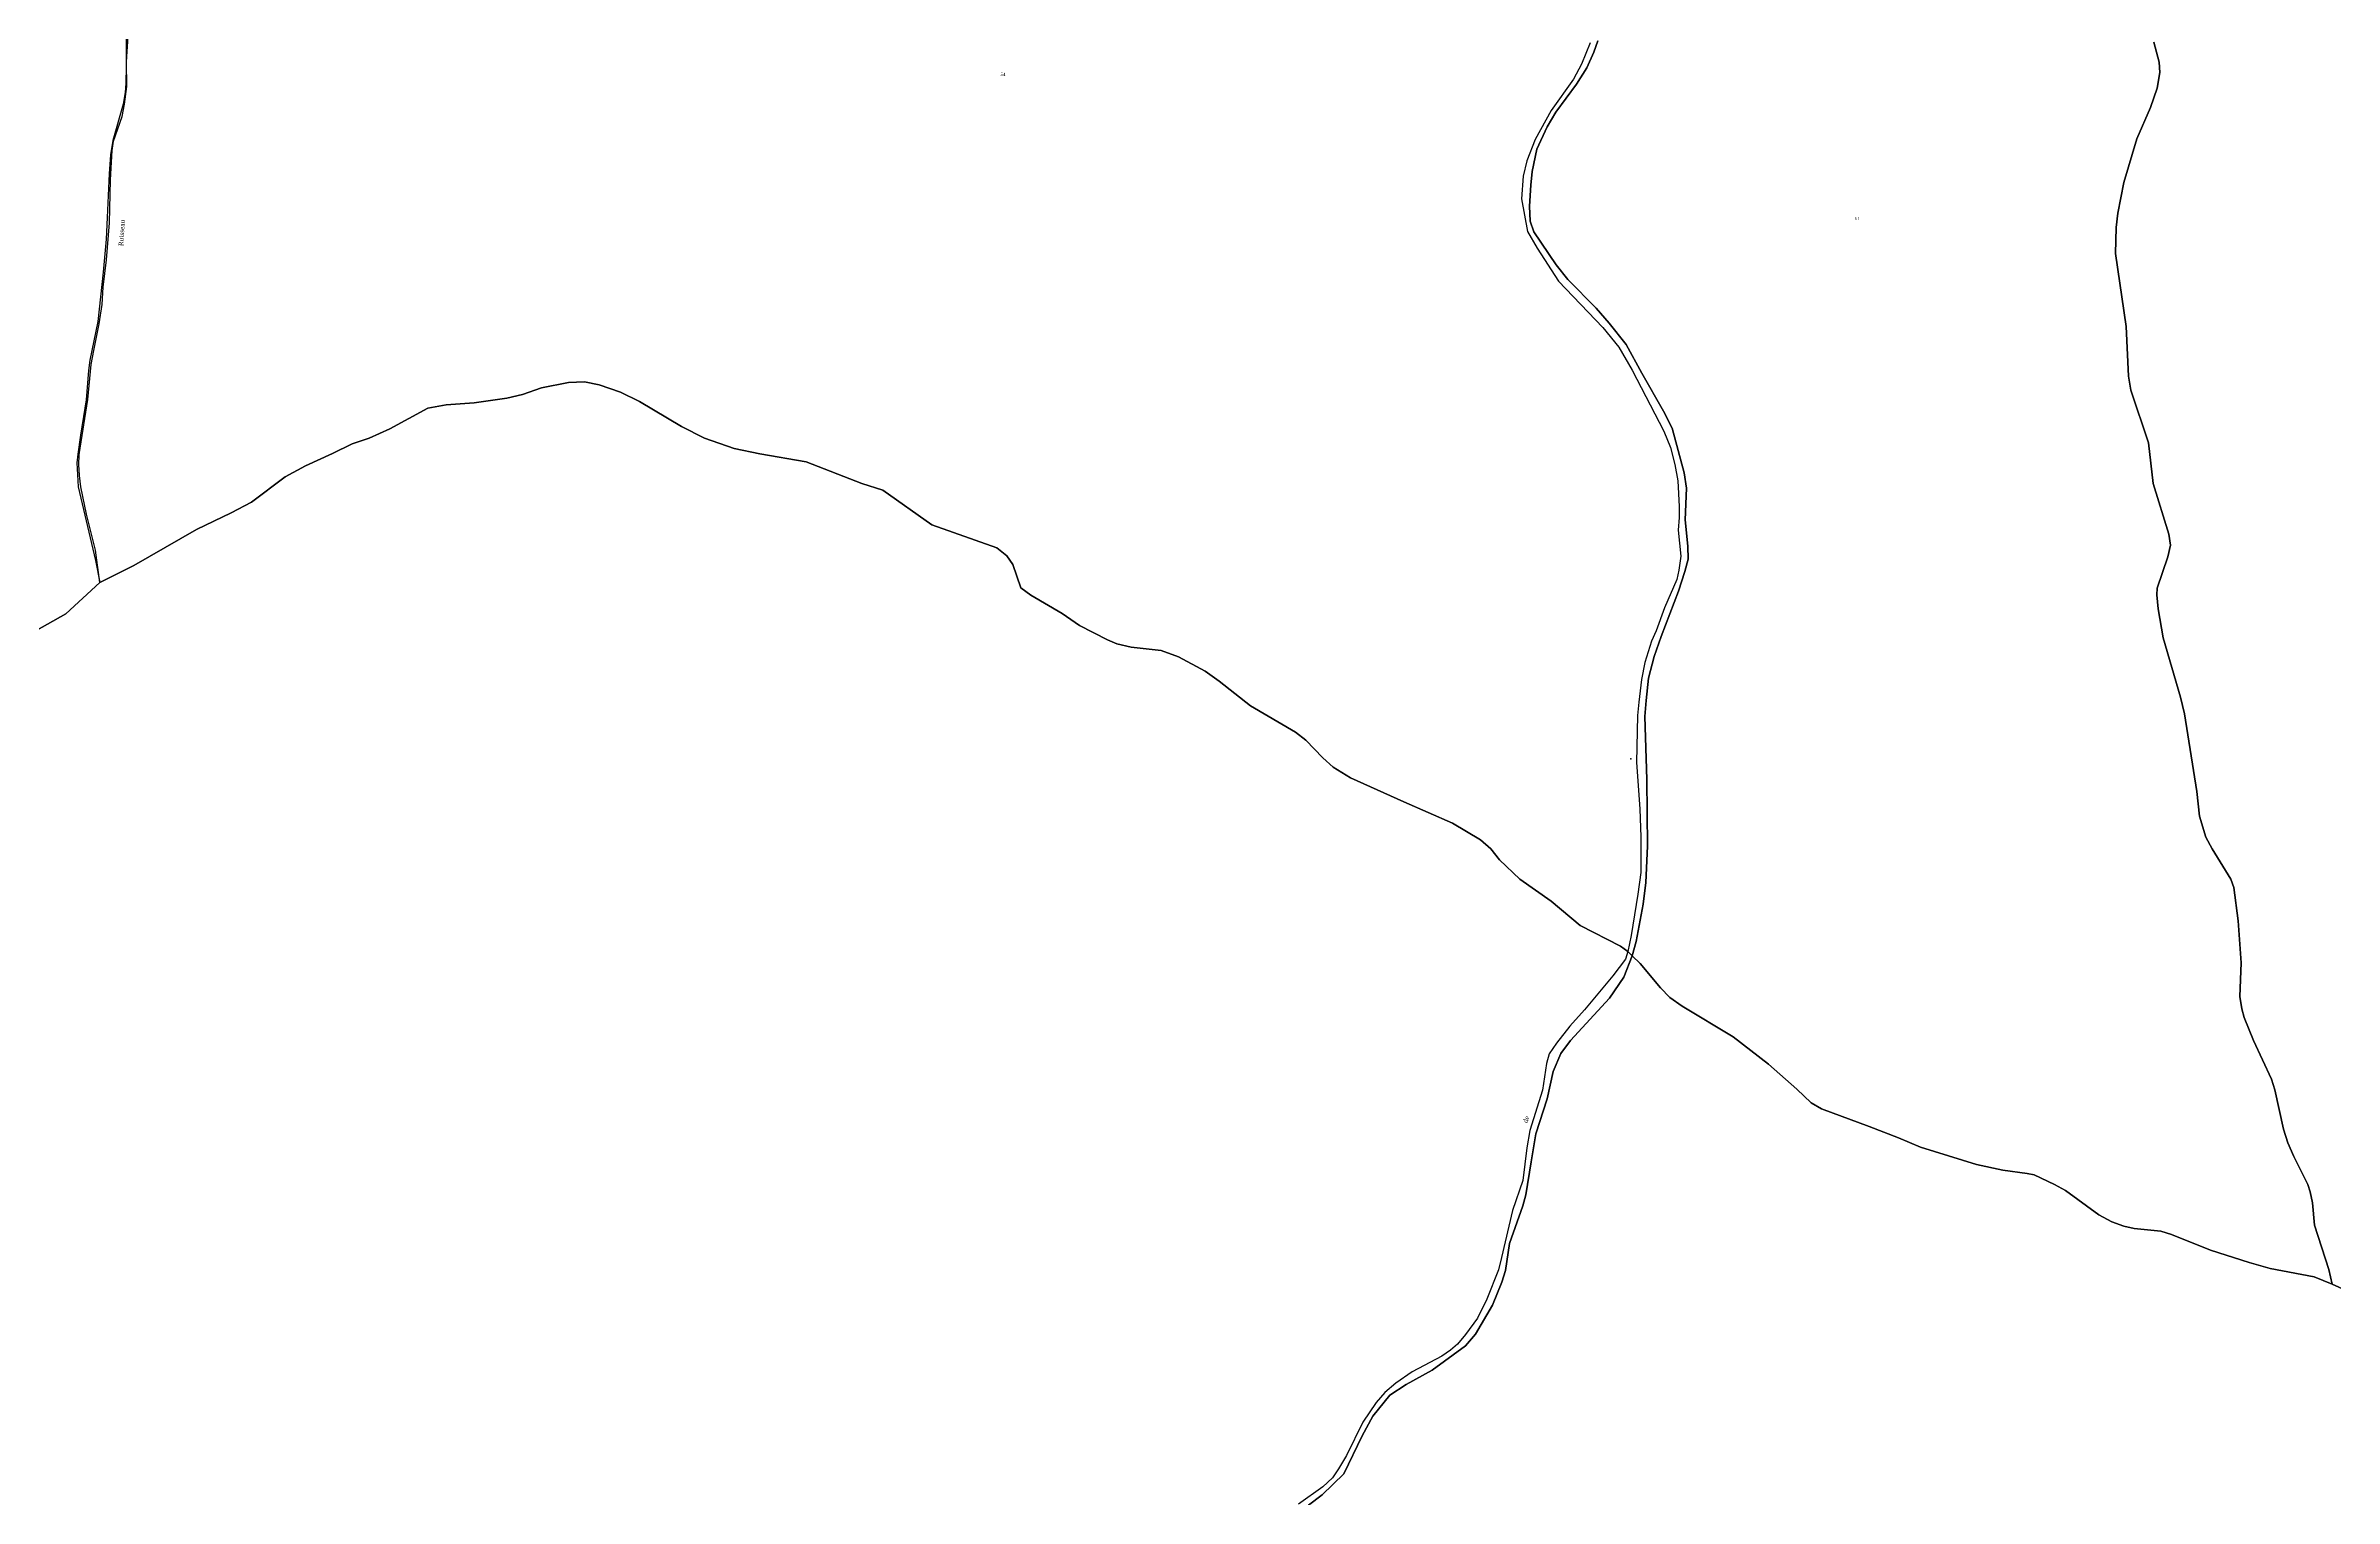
# Model space of a CAD drawing. Extents: x 1197506 to 1206978, y 6141540 to 6151741.
# Drawn here: x 1201665 to 1203104, y 6143733 to 6144646 of the extents above; entities that cross this region are included whole.
import ezdxf

# ---------------------------------------------------------------- set-up
doc = ezdxf.new("R2010")
doc.units = 0
doc.linetypes.add('CONTINU', pattern=[0])
doc.layers.get('0').update_dxf_attribs({"linetype": 'CONTINU'})
for name, color, linetype in [('1FLECHEFL', 7, 'CONTINU'), ('1LIEUDIT', 7, 'CONTINU'), ('1PARCELLE', 7, 'CONTINU'), ('1SUBDSECT', 7, 'CONTINU'), ('1TRONFLUV', 7, 'CONTINU'), ('3PARCELLETEX', 7, 'CONTINU'), ('3TRONFLUVTEX', 7, 'CONTINU')]:
    doc.layers.add(name, color=color, linetype=linetype)
doc.styles.get("Standard").update_dxf_attribs({"font": 'Times New Roman'})

# ---------------------------------------------------------------- blocks, each defined once
blk = doc.blocks.new('FLECHRU1')
blk.add_point((0, 0))

msp = doc.modelspace()

# ---------------------------------------------------------------- linework, layer by layer
at = {"layer": '1LIEUDIT'}
for points in [[(1201715.18, 6144652.39), (1201715.25, 6144632.92), (1201715.17, 6144622.7), (1201714.62, 6144616.87), (1201713.35, 6144609.52), (1201706.89, 6144586.61), (1201705.46, 6144577.6), (1201704.6, 6144565.89), (1201703.41, 6144538.12), (1201702.7, 6144524.51), (1201700.72, 6144503.87), (1201697.42, 6144472.85), (1201692.44, 6144448.56), (1201691.63, 6144442.06), (1201690.04, 6144423.48), (1201686.45, 6144401.33), (1201684.82, 6144389.37), (1201684.22, 6144383.9), (1201685.02, 6144368.9), (1201696.05, 6144322.51), (1201698.66, 6144308.73), (1201720.01, 6144319.26), (1201759.46, 6144341.94), (1201781.42, 6144352.52), (1201794.03, 6144359.14), (1201815.32, 6144375.08), (1201828.03, 6144382.02), (1201845.14, 6144389.85), (1201857.52, 6144395.86), (1201868.18, 6144399.48), (1201881.08, 6144405.32), (1201905.03, 6144418.21), (1201916.61, 6144420.32), (1201934.13, 6144421.64), (1201954.68, 6144424.67), (1201964.52, 6144426.92), (1201976.53, 6144430.99), (1201993.5, 6144434.53), (1202003.68, 6144434.79), (1202012.84, 6144433.05), (1202026.24, 6144428.42), (1202038.22, 6144422.56), (1202064.62, 6144406.78), (1202079.17, 6144399.39), (1202097.64, 6144392.99), (1202113.92, 6144389.65), (1202142.96, 6144384.57), (1202178.03, 6144370.87), (1202191.14, 6144366.74), (1202222.02, 6144344.96), (1202262.95, 6144330.51), (1202269.26, 6144325.54), (1202272.93, 6144320.01), (1202277.96, 6144305.41), (1202284.36, 6144300.62), (1202304, 6144289.09), (1202315.02, 6144281.59), (1202332.56, 6144272.71), (1202338.52, 6144270.07), (1202347.54, 6144268.05), (1202366.4, 6144265.93), (1202377.14, 6144261.89), (1202394.04, 6144252.97), (1202402.77, 6144246.69), (1202422.54, 6144231.03), (1202450.77, 6144214.52), (1202457.27, 6144209.47), (1202468.11, 6144198.36), (1202474.5, 6144192.63), (1202485.43, 6144185.87), (1202519.02, 6144170.71), (1202549.67, 6144157.36), (1202567.16, 6144146.79), (1202573.78, 6144141.26), (1202579.17, 6144134.17), (1202591.96, 6144122.03), (1202611.74, 6144108.28), (1202629.82, 6144093.03), (1202655.15, 6144080.06), (1202659.93, 6144076.7), (1202662.67, 6144073.84), (1202665.1, 6144082.79), (1202669.59, 6144106.31), (1202671.12, 6144119.97), (1202672.28, 6144142.75), (1202671.86, 6144184.75), (1202670.48, 6144224.47), (1202671.33, 6144234.39), (1202672.89, 6144248.4), (1202676.53, 6144262.15), (1202680.91, 6144274.8), (1202691.66, 6144303.17), (1202695.81, 6144315.61), (1202697.75, 6144323.29), (1202697.54, 6144331.47), (1202695.92, 6144348.01), (1202696.76, 6144367.93), (1202695.25, 6144377.72), (1202687.66, 6144405.7), (1202682.28, 6144416.46), (1202668.7, 6144440.33), (1202658.86, 6144458.38), (1202648.16, 6144471.86), (1202640, 6144481.21), (1202622.18, 6144499.17), (1202614.72, 6144508.49), (1202600.65, 6144529.22), (1202598.45, 6144535.83), (1202598.11, 6144545.37), (1202598.79, 6144558.52), (1202599.66, 6144567.15), (1202602.66, 6144581.2), (1202609.22, 6144595.27), (1202614.56, 6144604.55), (1202627.54, 6144622.13), (1202634.01, 6144632.35), (1202638.53, 6144642.13), (1202640.9, 6144649.33)], [(1202640.9, 6144649.33), (1202638.53, 6144642.13), (1202634.01, 6144632.35), (1202627.54, 6144622.13), (1202614.56, 6144604.55), (1202609.22, 6144595.27), (1202602.66, 6144581.2), (1202599.66, 6144567.15), (1202598.79, 6144558.52), (1202598.11, 6144545.37), (1202598.45, 6144535.83), (1202600.65, 6144529.22), (1202614.72, 6144508.49), (1202622.18, 6144499.17), (1202640, 6144481.21), (1202648.16, 6144471.86), (1202658.86, 6144458.38), (1202668.7, 6144440.33), (1202682.28, 6144416.46), (1202687.66, 6144405.7), (1202695.25, 6144377.72), (1202696.76, 6144367.93), (1202695.92, 6144348.01), (1202697.54, 6144331.47), (1202697.75, 6144323.29), (1202695.81, 6144315.61), (1202691.66, 6144303.17), (1202680.91, 6144274.8), (1202676.53, 6144262.15), (1202672.89, 6144248.4), (1202671.33, 6144234.39), (1202670.48, 6144224.47), (1202671.86, 6144184.75), (1202672.28, 6144142.75), (1202671.12, 6144119.97), (1202669.59, 6144106.31), (1202665.1, 6144082.79), (1202662.67, 6144073.84), (1202667.53, 6144069.05), (1202680.36, 6144053.66), (1202686.29, 6144047.76), (1202693.99, 6144042.27), (1202726.12, 6144022.9), (1202748.27, 6144005.72), (1202766.24, 6143989.99), (1202775.19, 6143981.5), (1202781.68, 6143977.57), (1202811.58, 6143966.54), (1202830.02, 6143959.41), (1202844.06, 6143953.55), (1202879.21, 6143942.73), (1202895.75, 6143939.03), (1202911, 6143937.03), (1202915.45, 6143936.05), (1202928.2, 6143930.11), (1202935.17, 6143926.32), (1202956.14, 6143911.1), (1202964.4, 6143906.53), (1202971.76, 6143903.79), (1202978.36, 6143902.39), (1202995.13, 6143900.65), (1203001.85, 6143898.53), (1203026.31, 6143888.72), (1203050.76, 6143880.92), (1203063.91, 6143877.35), (1203091.54, 6143872.09), (1203102.81, 6143867.47), (1203117.76, 6143860.7)], [(1201650.89, 6144274.13), (1201677.41, 6144288.94), (1201698.66, 6144308.73), (1201720.01, 6144319.26), (1201759.46, 6144341.94), (1201781.42, 6144352.52), (1201794.03, 6144359.14), (1201815.32, 6144375.08), (1201828.03, 6144382.02), (1201845.14, 6144389.85), (1201857.52, 6144395.86), (1201868.18, 6144399.48), (1201881.08, 6144405.32), (1201905.03, 6144418.21), (1201916.61, 6144420.32), (1201934.13, 6144421.64), (1201954.68, 6144424.67), (1201964.52, 6144426.92), (1201976.53, 6144430.99), (1201993.5, 6144434.53), (1202003.68, 6144434.79), (1202012.84, 6144433.05), (1202026.24, 6144428.42), (1202038.22, 6144422.56), (1202064.62, 6144406.78), (1202079.17, 6144399.39), (1202097.64, 6144392.99), (1202113.92, 6144389.65), (1202142.96, 6144384.57), (1202178.03, 6144370.87), (1202191.14, 6144366.74), (1202222.02, 6144344.96), (1202262.95, 6144330.51), (1202269.26, 6144325.54), (1202272.93, 6144320.01), (1202277.96, 6144305.41), (1202284.36, 6144300.62), (1202304, 6144289.09), (1202315.02, 6144281.59), (1202332.56, 6144272.71), (1202338.52, 6144270.07), (1202347.54, 6144268.05), (1202366.4, 6144265.93), (1202377.14, 6144261.89), (1202394.04, 6144252.97), (1202402.77, 6144246.69), (1202422.54, 6144231.03), (1202450.77, 6144214.52), (1202457.27, 6144209.47), (1202468.11, 6144198.36), (1202474.5, 6144192.63), (1202485.43, 6144185.87), (1202519.02, 6144170.71), (1202549.67, 6144157.36), (1202567.16, 6144146.79), (1202573.78, 6144141.26), (1202579.17, 6144134.17), (1202591.96, 6144122.03), (1202611.74, 6144108.28), (1202629.82, 6144093.03), (1202655.15, 6144080.06), (1202659.93, 6144076.7), (1202662.67, 6144073.84), (1202657.26, 6144060.41), (1202648.28, 6144047.2), (1202623.75, 6144020.61), (1202617.69, 6144012.47), (1202612.95, 6144001.04), (1202609.12, 6143983.86), (1202602.08, 6143961.88), (1202599.06, 6143944.24), (1202595.62, 6143923.67), (1202593.81, 6143916.76), (1202585.51, 6143892.87), (1202582.87, 6143876.01), (1202580.67, 6143868.6), (1202574.68, 6143854.29), (1202564.13, 6143836.04), (1202557.76, 6143828.53), (1202536.73, 6143813.41), (1202520.4, 6143804.29), (1202510.13, 6143797.64), (1202499.55, 6143784.38), (1202492.71, 6143771.91), (1202481.31, 6143748.08), (1202467.6, 6143734.93), (1202458.91, 6143728.38)], [(1203117.76, 6143860.7), (1203102.81, 6143867.47), (1203091.54, 6143872.09), (1203063.91, 6143877.35), (1203050.76, 6143880.92), (1203026.31, 6143888.72), (1203001.85, 6143898.53), (1202995.13, 6143900.65), (1202978.36, 6143902.39), (1202971.76, 6143903.79), (1202964.4, 6143906.53), (1202956.14, 6143911.1), (1202935.17, 6143926.32), (1202928.2, 6143930.11), (1202915.45, 6143936.05), (1202911, 6143937.03), (1202895.75, 6143939.03), (1202879.21, 6143942.73), (1202844.06, 6143953.55), (1202830.02, 6143959.41), (1202811.58, 6143966.54), (1202781.68, 6143977.57), (1202775.19, 6143981.5), (1202766.24, 6143989.99), (1202748.27, 6144005.72), (1202726.12, 6144022.9), (1202693.99, 6144042.27), (1202686.29, 6144047.76), (1202680.36, 6144053.66), (1202667.53, 6144069.05), (1202662.67, 6144073.84), (1202657.26, 6144060.41), (1202648.28, 6144047.2), (1202623.75, 6144020.61), (1202617.69, 6144012.47), (1202612.95, 6144001.04), (1202609.12, 6143983.86), (1202602.08, 6143961.88), (1202599.06, 6143944.24), (1202595.62, 6143923.67), (1202593.81, 6143916.76), (1202585.51, 6143892.87), (1202582.87, 6143876.01), (1202580.67, 6143868.6), (1202574.68, 6143854.29), (1202564.13, 6143836.04), (1202557.76, 6143828.53), (1202536.73, 6143813.41), (1202520.4, 6143804.29), (1202510.13, 6143797.64), (1202499.55, 6143784.38), (1202492.71, 6143771.91), (1202481.31, 6143748.08), (1202467.6, 6143734.93), (1202458.91, 6143728.38)]]:
    msp.add_lwpolyline(points, dxfattribs=at)
at = {"layer": '1PARCELLE'}
for points in [[(1202636.14, 6144647.97), (1202630.65, 6144634.55), (1202625.64, 6144625.29), (1202611.7, 6144605.46), (1202601.52, 6144587.23), (1202596.25, 6144573.82), (1202594.11, 6144564.18), (1202593.04, 6144549.96), (1202596.73, 6144529.41), (1202602.79, 6144518.94), (1202616.21, 6144498.23), (1202644.1, 6144468.98), (1202654.27, 6144456.66), (1202662.67, 6144442.26), (1202682.53, 6144403.86), (1202686.71, 6144393.48), (1202689.52, 6144382.85), (1202691.3, 6144372.56), (1202692.19, 6144356.54), (1202692.16, 6144349.62), (1202691.44, 6144341.55), (1202693.15, 6144325.31), (1202692.04, 6144316.33), (1202690.63, 6144310.61), (1202683.02, 6144292.75), (1202677.73, 6144278.19), (1202674.67, 6144271.72), (1202670.56, 6144258.27), (1202668.36, 6144247.73), (1202666.72, 6144233.35), (1202665.98, 6144224.96), (1202665.34, 6144195.44), (1202667.48, 6144166.27), (1202668.04, 6144148.44), (1202668.07, 6144126.23), (1202666.11, 6144112.59), (1202661.92, 6144086.72), (1202659.93, 6144076.7), (1202655.15, 6144080.06), (1202629.82, 6144093.03), (1202611.74, 6144108.28), (1202591.96, 6144122.03), (1202579.17, 6144134.17), (1202573.78, 6144141.26), (1202567.16, 6144146.79), (1202549.67, 6144157.36), (1202519.02, 6144170.71), (1202485.43, 6144185.87), (1202474.5, 6144192.63), (1202468.11, 6144198.36), (1202457.27, 6144209.47), (1202450.77, 6144214.52), (1202422.54, 6144231.03), (1202402.77, 6144246.69), (1202394.04, 6144252.97), (1202377.14, 6144261.89), (1202366.4, 6144265.93), (1202347.54, 6144268.05), (1202338.52, 6144270.07), (1202332.56, 6144272.71), (1202315.02, 6144281.59), (1202304, 6144289.09), (1202284.36, 6144300.62), (1202277.96, 6144305.41), (1202272.93, 6144320.01), (1202269.26, 6144325.54), (1202262.95, 6144330.51), (1202222.02, 6144344.96), (1202191.14, 6144366.74), (1202178.03, 6144370.87), (1202142.96, 6144384.57), (1202113.92, 6144389.65), (1202097.64, 6144392.99), (1202079.17, 6144399.39), (1202064.62, 6144406.78), (1202038.22, 6144422.56), (1202026.24, 6144428.42), (1202012.84, 6144433.05), (1202003.68, 6144434.79), (1201993.5, 6144434.53), (1201976.53, 6144430.99), (1201964.52, 6144426.92), (1201954.68, 6144424.67), (1201934.13, 6144421.64), (1201916.61, 6144420.32), (1201905.03, 6144418.21), (1201881.08, 6144405.32), (1201868.18, 6144399.48), (1201857.52, 6144395.86), (1201845.14, 6144389.85), (1201828.03, 6144382.02), (1201815.32, 6144375.08), (1201794.03, 6144359.14), (1201781.42, 6144352.52), (1201759.46, 6144341.94), (1201720.01, 6144319.26), (1201698.66, 6144308.73), (1201698.66, 6144308.73), (1201695.92, 6144328.96), (1201690.27, 6144351.67), (1201686.67, 6144368.85), (1201685.96, 6144375.95), (1201685.61, 6144382.95), (1201685.81, 6144388.86), (1201686.34, 6144393.14), (1201691.23, 6144423.77), (1201693.35, 6144445.83), (1201694.86, 6144454.55), (1201698.3, 6144471.24), (1201700.11, 6144483.5), (1201700.89, 6144494.47), (1201702.82, 6144511.67), (1201704.75, 6144534.89), (1201705.49, 6144561.9), (1201706.47, 6144580.39), (1201707.36, 6144586.32), (1201712.81, 6144601.82), (1201714.3, 6144609.45), (1201715.62, 6144620.63), (1201715.52, 6144636.15), (1201716.53, 6144652.16)], [(1202640.9, 6144649.33), (1202638.53, 6144642.13), (1202634.01, 6144632.35), (1202627.54, 6144622.13), (1202614.56, 6144604.55), (1202609.22, 6144595.27), (1202602.66, 6144581.2), (1202599.66, 6144567.15), (1202598.79, 6144558.52), (1202598.11, 6144545.37), (1202598.45, 6144535.83), (1202600.65, 6144529.22), (1202614.72, 6144508.49), (1202622.18, 6144499.17), (1202640, 6144481.21), (1202648.16, 6144471.86), (1202658.86, 6144458.38), (1202668.7, 6144440.33), (1202682.28, 6144416.46), (1202687.66, 6144405.7), (1202695.25, 6144377.72), (1202696.76, 6144367.93), (1202695.92, 6144348.01), (1202697.54, 6144331.47), (1202697.75, 6144323.29), (1202695.81, 6144315.61), (1202691.66, 6144303.17), (1202680.91, 6144274.8), (1202676.53, 6144262.15), (1202672.89, 6144248.4), (1202671.33, 6144234.39), (1202670.48, 6144224.47), (1202671.86, 6144184.75), (1202672.28, 6144142.75), (1202671.12, 6144119.97), (1202669.59, 6144106.31), (1202665.1, 6144082.79), (1202662.67, 6144073.84), (1202662.67, 6144073.84), (1202667.53, 6144069.05), (1202680.36, 6144053.66), (1202686.29, 6144047.76), (1202693.99, 6144042.27), (1202726.12, 6144022.9), (1202748.27, 6144005.72), (1202766.24, 6143989.99), (1202775.19, 6143981.5), (1202781.68, 6143977.57), (1202811.58, 6143966.54), (1202830.02, 6143959.41), (1202844.06, 6143953.55), (1202879.21, 6143942.73), (1202895.75, 6143939.03), (1202911, 6143937.03), (1202915.45, 6143936.05), (1202928.2, 6143930.11), (1202935.17, 6143926.32), (1202956.14, 6143911.1), (1202964.4, 6143906.53), (1202971.76, 6143903.79), (1202978.36, 6143902.39), (1202995.13, 6143900.65), (1203001.85, 6143898.53), (1203026.31, 6143888.72), (1203050.76, 6143880.92), (1203063.91, 6143877.35), (1203091.54, 6143872.09), (1203102.81, 6143867.47), (1203100.9, 6143876.72), (1203091.89, 6143904.4), (1203090.57, 6143918.55), (1203089.14, 6143925.36), (1203087.52, 6143930.09), (1203078.81, 6143947.77), (1203074.93, 6143956.33), (1203072.27, 6143964.77), (1203066.76, 6143989.71), (1203064.8, 6143996.32), (1203053.5, 6144020.73), (1203047.58, 6144035.14), (1203045.98, 6144040.63), (1203044.84, 6144048.34), (1203045.72, 6144069.54), (1203043.8, 6144095.93), (1203041.13, 6144116.76), (1203039.22, 6144122.19), (1203027.45, 6144141.17), (1203023.36, 6144148.55), (1203019.52, 6144161.74), (1203017.7, 6144177.18), (1203010.05, 6144226.02), (1203007.57, 6144236.53), (1202996.69, 6144273.84), (1202993.54, 6144292.15), (1202992.66, 6144300.99), (1202992.89, 6144305.17), (1202999.59, 6144324.88), (1203001.14, 6144332.17), (1203000.18, 6144339), (1202990.4, 6144371.01), (1202987.48, 6144396.56), (1202976.25, 6144429.71), (1202974.76, 6144438.46), (1202973.33, 6144469.61), (1202966.66, 6144515.51), (1202967.01, 6144531.86), (1202968.13, 6144540.84), (1202971.88, 6144560.23), (1202979.96, 6144587.67), (1202988.62, 6144607.48), (1202992.9, 6144619.53), (1202994.52, 6144629.35), (1202993.99, 6144635.84), (1202990.66, 6144648.57)], [(1202990.66, 6144648.57), (1202993.99, 6144635.84), (1202994.52, 6144629.35), (1202992.9, 6144619.53), (1202988.62, 6144607.48), (1202979.96, 6144587.67), (1202971.88, 6144560.23), (1202968.13, 6144540.84), (1202967.01, 6144531.86), (1202966.66, 6144515.51), (1202973.33, 6144469.61), (1202974.76, 6144438.46), (1202976.25, 6144429.71), (1202987.48, 6144396.56), (1202990.4, 6144371.01), (1203000.18, 6144339), (1203001.14, 6144332.17), (1202999.59, 6144324.88), (1202992.89, 6144305.17), (1202992.66, 6144300.99), (1202993.54, 6144292.15), (1202996.69, 6144273.84), (1203007.57, 6144236.53), (1203010.05, 6144226.02), (1203017.7, 6144177.18), (1203019.52, 6144161.74), (1203023.36, 6144148.55), (1203027.45, 6144141.17), (1203039.22, 6144122.19), (1203041.13, 6144116.76), (1203043.8, 6144095.93), (1203045.72, 6144069.54), (1203044.84, 6144048.34), (1203045.98, 6144040.63), (1203047.58, 6144035.14), (1203053.5, 6144020.73), (1203064.8, 6143996.32), (1203066.76, 6143989.71), (1203072.27, 6143964.77), (1203074.93, 6143956.33), (1203078.81, 6143947.77), (1203087.52, 6143930.09), (1203089.14, 6143925.36), (1203090.57, 6143918.55), (1203091.89, 6143904.4), (1203100.9, 6143876.72), (1203102.81, 6143867.47), (1203102.81, 6143867.47), (1203117.76, 6143860.7)], [(1201650.89, 6144274.13), (1201677.41, 6144288.94), (1201698.66, 6144308.73), (1201720.01, 6144319.26), (1201759.46, 6144341.94), (1201781.42, 6144352.52), (1201794.03, 6144359.14), (1201815.32, 6144375.08), (1201828.03, 6144382.02), (1201845.14, 6144389.85), (1201857.52, 6144395.86), (1201868.18, 6144399.48), (1201881.08, 6144405.32), (1201905.03, 6144418.21), (1201916.61, 6144420.32), (1201934.13, 6144421.64), (1201954.68, 6144424.67), (1201964.52, 6144426.92), (1201976.53, 6144430.99), (1201993.5, 6144434.53), (1202003.68, 6144434.79), (1202012.84, 6144433.05), (1202026.24, 6144428.42), (1202038.22, 6144422.56), (1202064.62, 6144406.78), (1202079.17, 6144399.39), (1202097.64, 6144392.99), (1202113.92, 6144389.65), (1202142.96, 6144384.57), (1202178.03, 6144370.87), (1202191.14, 6144366.74), (1202222.02, 6144344.96), (1202262.95, 6144330.51), (1202269.26, 6144325.54), (1202272.93, 6144320.01), (1202277.96, 6144305.41), (1202284.36, 6144300.62), (1202304, 6144289.09), (1202315.02, 6144281.59), (1202332.56, 6144272.71), (1202338.52, 6144270.07), (1202347.54, 6144268.05), (1202366.4, 6144265.93), (1202377.14, 6144261.89), (1202394.04, 6144252.97), (1202402.77, 6144246.69), (1202422.54, 6144231.03), (1202450.77, 6144214.52), (1202457.27, 6144209.47), (1202468.11, 6144198.36), (1202474.5, 6144192.63), (1202485.43, 6144185.87), (1202519.02, 6144170.71), (1202549.67, 6144157.36), (1202567.16, 6144146.79), (1202573.78, 6144141.26), (1202579.17, 6144134.17), (1202591.96, 6144122.03), (1202611.74, 6144108.28), (1202629.82, 6144093.03), (1202655.15, 6144080.06), (1202659.93, 6144076.7), (1202658.34, 6144071.88), (1202650.48, 6144061.24), (1202632.65, 6144040), (1202623.3, 6144029.65), (1202614.94, 6144018.88), (1202610.48, 6144012.2), (1202608.75, 6144006.24), (1202606.17, 6143989.46), (1202598.12, 6143964.11), (1202596.39, 6143953.06), (1202593.77, 6143932.57), (1202587.35, 6143913.8), (1202580.37, 6143884.17), (1202578.54, 6143876.4), (1202571.11, 6143857.87), (1202565.3, 6143845.95), (1202557.79, 6143835.68), (1202552.75, 6143829.73), (1202548.29, 6143825.83), (1202542.8, 6143822.06), (1202524.29, 6143812.35), (1202513.83, 6143805.12), (1202506.97, 6143799.35), (1202501.64, 6143793.04), (1202493.11, 6143780.62), (1202482.85, 6143759.68), (1202477.9, 6143751.19), (1202474.05, 6143745.55), (1202468.07, 6143739.85), (1202452.67, 6143729.1)], [(1202458.91, 6143728.38), (1202467.6, 6143734.93), (1202481.31, 6143748.08), (1202492.71, 6143771.91), (1202499.55, 6143784.38), (1202510.13, 6143797.64), (1202520.4, 6143804.29), (1202536.73, 6143813.41), (1202557.76, 6143828.53), (1202564.13, 6143836.04), (1202574.68, 6143854.29), (1202580.67, 6143868.6), (1202582.87, 6143876.01), (1202585.51, 6143892.87), (1202593.81, 6143916.76), (1202595.62, 6143923.67), (1202599.06, 6143944.24), (1202602.08, 6143961.88), (1202609.12, 6143983.86), (1202612.95, 6144001.04), (1202617.69, 6144012.47), (1202623.75, 6144020.61), (1202648.28, 6144047.2), (1202657.26, 6144060.41), (1202662.67, 6144073.84), (1202667.53, 6144069.05), (1202680.36, 6144053.66), (1202686.29, 6144047.76), (1202693.99, 6144042.27), (1202726.12, 6144022.9), (1202748.27, 6144005.72), (1202766.24, 6143989.99), (1202775.19, 6143981.5), (1202781.68, 6143977.57), (1202811.58, 6143966.54), (1202830.02, 6143959.41), (1202844.06, 6143953.55), (1202879.21, 6143942.73), (1202895.75, 6143939.03), (1202911, 6143937.03), (1202915.45, 6143936.05), (1202928.2, 6143930.11), (1202935.17, 6143926.32), (1202956.14, 6143911.1), (1202964.4, 6143906.53), (1202971.76, 6143903.79), (1202978.36, 6143902.39), (1202995.13, 6143900.65), (1203001.85, 6143898.53), (1203026.31, 6143888.72), (1203050.76, 6143880.92), (1203063.91, 6143877.35), (1203091.54, 6143872.09), (1203102.81, 6143867.47), (1203117.76, 6143860.7)]]:
    msp.add_lwpolyline(points, dxfattribs=at)
at = {"layer": '1SUBDSECT'}
msp.add_lwpolyline([(1201715.18, 6144652.39), (1201715.25, 6144632.92), (1201715.17, 6144622.7), (1201714.62, 6144616.87), (1201713.35, 6144609.52), (1201706.89, 6144586.61), (1201705.46, 6144577.6), (1201704.6, 6144565.89), (1201703.41, 6144538.12), (1201702.7, 6144524.51), (1201700.72, 6144503.87), (1201697.42, 6144472.85), (1201692.44, 6144448.56), (1201691.63, 6144442.06), (1201690.04, 6144423.48), (1201686.45, 6144401.33), (1201684.82, 6144389.37), (1201684.22, 6144383.9), (1201685.02, 6144368.9), (1201696.05, 6144322.51), (1201698.66, 6144308.73), (1201677.41, 6144288.94), (1201650.89, 6144274.13)], dxfattribs=at)
at = {"layer": '1TRONFLUV'}
for points in [[(1201715.18, 6144652.39), (1201715.25, 6144632.92), (1201715.17, 6144622.7), (1201714.62, 6144616.87), (1201713.35, 6144609.52), (1201706.89, 6144586.61), (1201705.46, 6144577.6), (1201704.6, 6144565.89), (1201703.41, 6144538.12), (1201702.7, 6144524.51), (1201700.72, 6144503.87), (1201697.42, 6144472.85), (1201692.44, 6144448.56), (1201691.63, 6144442.06), (1201690.04, 6144423.48), (1201686.45, 6144401.33), (1201684.82, 6144389.37), (1201684.22, 6144383.9), (1201685.02, 6144368.9), (1201696.05, 6144322.51), (1201698.66, 6144308.73), (1201695.92, 6144328.96), (1201690.27, 6144351.67), (1201686.67, 6144368.85), (1201685.96, 6144375.95), (1201685.61, 6144382.95), (1201685.81, 6144388.86), (1201686.34, 6144393.14), (1201691.23, 6144423.77), (1201693.35, 6144445.83), (1201694.86, 6144454.55), (1201698.3, 6144471.24), (1201700.11, 6144483.5), (1201700.89, 6144494.47), (1201702.82, 6144511.67), (1201704.75, 6144534.89), (1201705.49, 6144561.9), (1201706.47, 6144580.39), (1201707.36, 6144586.32), (1201712.81, 6144601.82), (1201714.3, 6144609.45), (1201715.62, 6144620.63), (1201715.52, 6144636.15), (1201716.53, 6144652.16)], [(1202636.14, 6144647.97), (1202630.65, 6144634.55), (1202625.64, 6144625.29), (1202611.7, 6144605.46), (1202601.52, 6144587.23), (1202596.25, 6144573.82), (1202594.11, 6144564.18), (1202593.04, 6144549.96), (1202596.73, 6144529.41), (1202602.79, 6144518.94), (1202616.21, 6144498.23), (1202644.1, 6144468.98), (1202654.27, 6144456.66), (1202662.67, 6144442.26), (1202682.53, 6144403.86), (1202686.71, 6144393.48), (1202689.52, 6144382.85), (1202691.3, 6144372.56), (1202692.19, 6144356.54), (1202692.16, 6144349.62), (1202691.44, 6144341.55), (1202693.15, 6144325.31), (1202692.04, 6144316.33), (1202690.63, 6144310.61), (1202683.02, 6144292.75), (1202677.73, 6144278.19), (1202674.67, 6144271.72), (1202670.56, 6144258.27), (1202668.36, 6144247.73), (1202666.72, 6144233.35), (1202665.98, 6144224.96), (1202665.34, 6144195.44), (1202667.48, 6144166.27), (1202668.04, 6144148.44), (1202668.07, 6144126.23), (1202666.11, 6144112.59), (1202661.92, 6144086.72), (1202659.93, 6144076.7), (1202658.34, 6144071.88), (1202650.48, 6144061.24), (1202632.65, 6144040), (1202623.3, 6144029.65), (1202614.94, 6144018.88), (1202610.48, 6144012.2), (1202608.75, 6144006.24), (1202606.17, 6143989.46), (1202598.12, 6143964.11), (1202596.39, 6143953.06), (1202593.77, 6143932.57), (1202587.35, 6143913.8), (1202580.37, 6143884.17), (1202578.54, 6143876.4), (1202571.11, 6143857.87), (1202565.3, 6143845.95), (1202557.79, 6143835.68), (1202552.75, 6143829.73), (1202548.29, 6143825.83), (1202542.8, 6143822.06), (1202524.29, 6143812.35), (1202513.83, 6143805.12), (1202506.97, 6143799.35), (1202501.64, 6143793.04), (1202493.11, 6143780.62), (1202482.85, 6143759.68), (1202477.9, 6143751.19), (1202474.05, 6143745.55), (1202468.07, 6143739.85), (1202452.67, 6143729.1)], [(1202458.91, 6143728.38), (1202467.6, 6143734.93), (1202481.31, 6143748.08), (1202492.71, 6143771.91), (1202499.55, 6143784.38), (1202510.13, 6143797.64), (1202520.4, 6143804.29), (1202536.73, 6143813.41), (1202557.76, 6143828.53), (1202564.13, 6143836.04), (1202574.68, 6143854.29), (1202580.67, 6143868.6), (1202582.87, 6143876.01), (1202585.51, 6143892.87), (1202593.81, 6143916.76), (1202595.62, 6143923.67), (1202599.06, 6143944.24), (1202602.08, 6143961.88), (1202609.12, 6143983.86), (1202612.95, 6144001.04), (1202617.69, 6144012.47), (1202623.75, 6144020.61), (1202648.28, 6144047.2), (1202657.26, 6144060.41), (1202662.67, 6144073.84), (1202665.1, 6144082.79), (1202669.59, 6144106.31), (1202671.12, 6144119.97), (1202672.28, 6144142.75), (1202671.86, 6144184.75), (1202670.48, 6144224.47), (1202671.33, 6144234.39), (1202672.89, 6144248.4), (1202676.53, 6144262.15), (1202680.91, 6144274.8), (1202691.66, 6144303.17), (1202695.81, 6144315.61), (1202697.75, 6144323.29), (1202697.54, 6144331.47), (1202695.92, 6144348.01), (1202696.76, 6144367.93), (1202695.25, 6144377.72), (1202687.66, 6144405.7), (1202682.28, 6144416.46), (1202668.7, 6144440.33), (1202658.86, 6144458.38), (1202648.16, 6144471.86), (1202640, 6144481.21), (1202622.18, 6144499.17), (1202614.72, 6144508.49), (1202600.65, 6144529.22), (1202598.45, 6144535.83), (1202598.11, 6144545.37), (1202598.79, 6144558.52), (1202599.66, 6144567.15), (1202602.66, 6144581.2), (1202609.22, 6144595.27), (1202614.56, 6144604.55), (1202627.54, 6144622.13), (1202634.01, 6144632.35), (1202638.53, 6144642.13), (1202640.9, 6144649.33)]]:
    msp.add_lwpolyline(points, dxfattribs=at)

# ---------------------------------------------------------------- block references
at = {"layer": '1FLECHEFL', "rotation": 87.1}
msp.add_blockref('FLECHRU1', (1202661.71, 6144197.69), dxfattribs=at)

# ---------------------------------------------------------------- texts
at = {"layer": '3PARCELLETEX'}
for s, p in [('54', (1202265.27, 6144627.23)), ('61', (1202802.57, 6144536.58))]:
    msp.add_text(s, height=2, dxfattribs=at).set_placement(p)
at = {"layer": '3TRONFLUVTEX'}
for s, rotation, p in [('Ruisseau', 86.4, (1201713.41, 6144520.19)), ('de', 72.4, (1202596.65, 6143968.5))]:
    msp.add_text(s, height=3, rotation=rotation, dxfattribs=at).set_placement(p)

doc.saveas('drawing.dxf')
